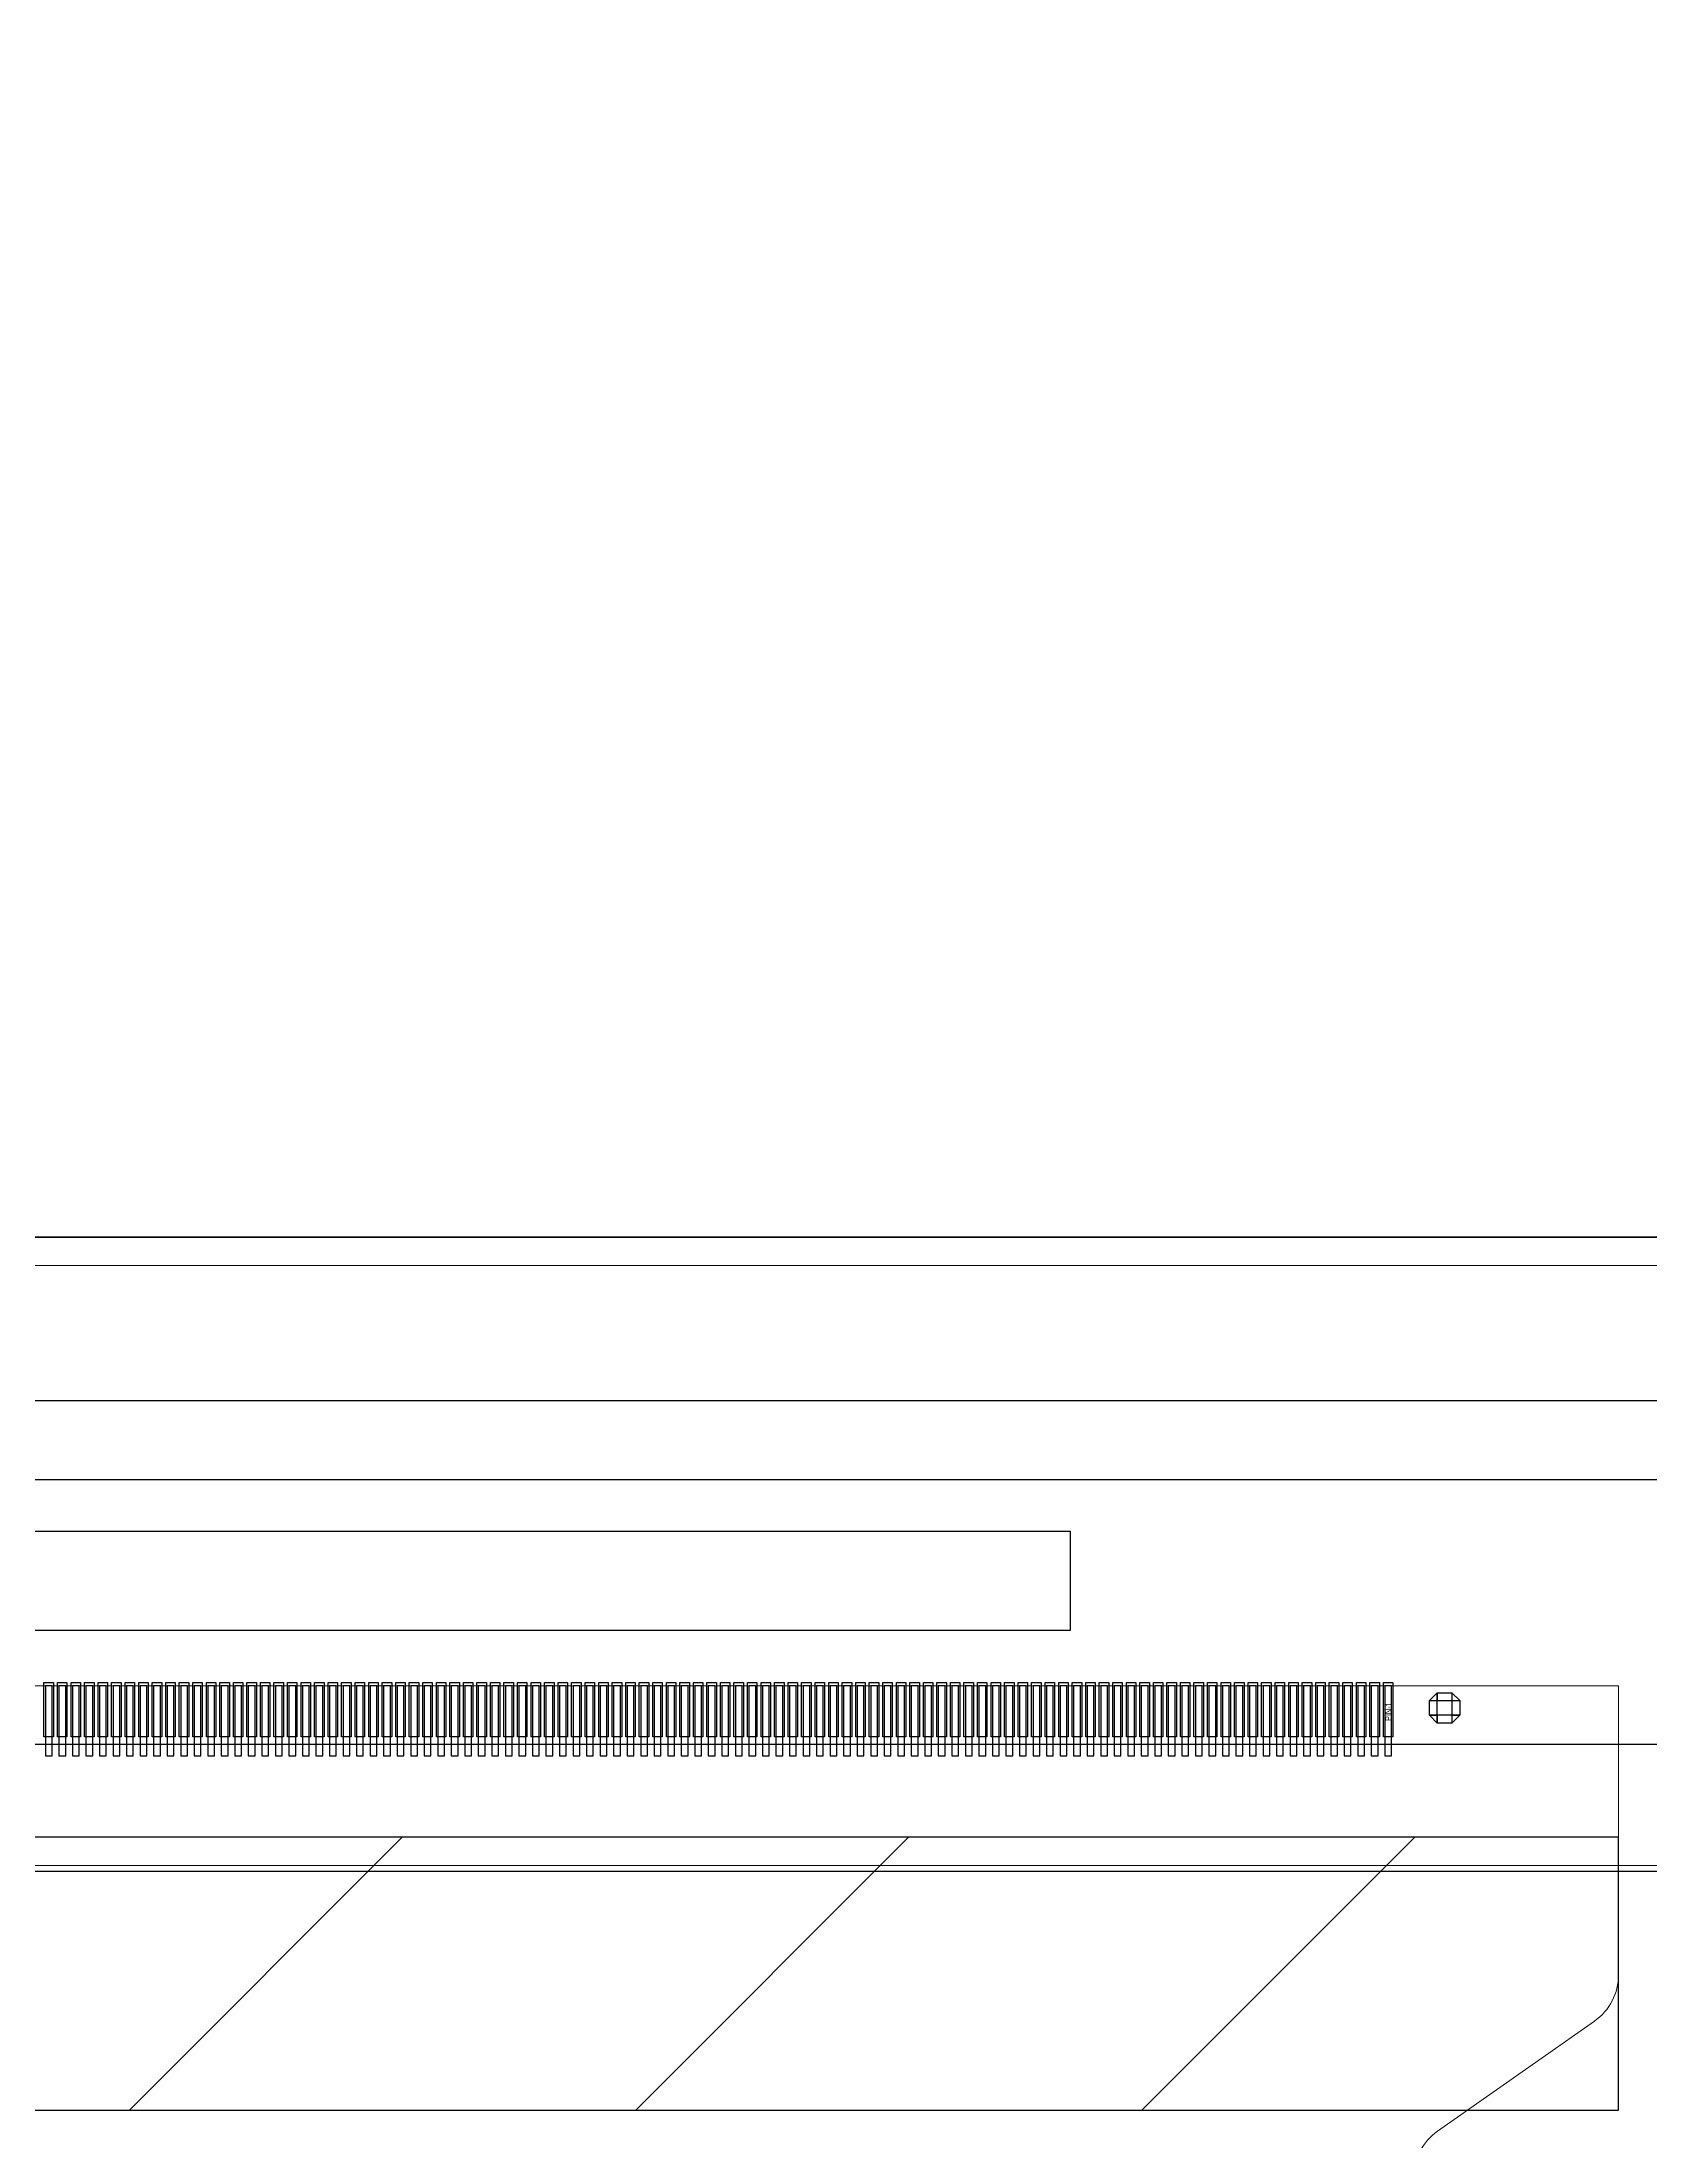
# Model space of a CAD drawing. Header units: inches. Extents: x 4091 to 6273, y -6229 to -5636.
# Drawn here: x 5132.25 to 5146.51, y -5919.05 to -5900.43 of the extents above; entities that cross this region are included whole.
import ezdxf

# ---------------------------------------------------------------- set-up
doc = ezdxf.new("R2010")
doc.units = ezdxf.units.IN
doc.header["$LTSCALE"] = 0.5
doc.header["$MEASUREMENT"] = 0
doc.linetypes.add('HIDDEN', pattern=[0.2, 0.1, -0.1])
doc.layers.get('0').update_dxf_attribs({"lineweight": 0})
for name, color, linetype, lineweight in [('COVER LENS', 6, 'Continuous', 0), ('DIM', 4, 'Continuous', 0), ('FPC', 35, 'Continuous', 0)]:
    doc.layers.add(name, color=color, linetype=linetype, lineweight=lineweight)
doc.layers.add('POL', color=8, linetype='Continuous')
doc.layers.add('图框及文字', color=7, linetype='Continuous')
doc.styles.add('宋体', font='', dxfattribs={"width": 0.8, "height": 3.5})
doc.styles.get('宋体').set_extended_font_data('SimSun')

# ---------------------------------------------------------------- blocks, each defined once
blk = doc.blocks.new('*U11')
at = {"layer": '图框及文字'}
blk.add_lwpolyline([(-0.042, 0.24), (0.042, 0.24), (0.042, -0.24), (-0.042, -0.24)], close=True, dxfattribs=at)
blk = doc.blocks.new('*U12')
at = {"layer": '图框及文字', "color": 0, "linetype": 'ByBlock', "lineweight": -2}
for p in [(21.84, 0), (21.96, 0), (22.08, 0), (22.2, 0), (22.32, 0), (22.44, 0), (22.56, 0), (22.68, 0), (22.8, 0), (22.92, 0), (23.04, 0), (23.16, 0), (23.28, 0), (23.4, 0), (23.52, 0), (23.64, 0), (23.76, 0), (23.88, 0), (24, 0), (24.12, 0), (24.24, 0), (24.36, 0), (24.48, 0), (24.6, 0), (24.72, 0), (24.84, 0), (24.96, 0), (25.08, 0), (25.2, 0), (25.32, 0), (25.44, 0), (25.56, 0), (25.68, 0), (25.8, 0), (25.92, 0), (26.04, 0), (26.16, 0), (26.28, 0), (26.4, 0), (26.52, 0), (26.64, 0), (26.76, 0), (26.88, 0), (27, 0), (27.12, 0), (27.24, 0), (27.36, 0), (27.48, 0), (27.6, 0), (27.72, 0), (27.84, 0), (27.96, 0), (28.08, 0), (28.2, 0), (28.32, 0), (28.44, 0), (28.56, 0), (28.68, 0), (28.8, 0), (28.92, 0), (29.04, 0), (29.16, 0), (29.28, 0), (29.4, 0), (29.52, 0), (29.64, 0), (29.76, 0), (29.88, 0), (30, 0), (30.12, 0), (30.24, 0), (30.36, 0), (30.48, 0), (30.6, 0), (30.72, 0), (30.84, 0), (30.96, 0), (31.08, 0), (31.2, 0), (31.32, 0), (31.44, 0), (31.56, 0), (31.68, 0), (31.8, 0), (31.92, 0), (32.04, 0), (32.16, 0), (32.28, 0), (32.4, 0), (32.52, 0), (32.64, 0), (32.76, 0), (32.88, 0), (33, 0), (33.12, 0), (33.24, 0), (33.36, 0), (33.48, 0), (33.6, 0), (33.72, 0)]:
    blk.add_blockref('*U11', p, dxfattribs=at)
blk = doc.blocks.new('*U10')
at = {"layer": '图框及文字', "color": 4}
blk.add_line((6613.926, -1782.546), (6677.81, -1782.546), dxfattribs=at)
at = {"layer": '图框及文字', "color": 2}
for p, q in [((6662.923, -1784.437), (6662.854, -1784.506)), ((6662.854, -1784.506), (6662.923, -1784.506)), ((6662.923, -1784.437), (6662.923, -1784.506)), ((6663.053, -1784.437), (6663.053, -1784.506)), ((6663.123, -1784.506), (6663.053, -1784.437)), ((6663.053, -1784.506), (6663.123, -1784.506)), ((6662.854, -1784.636), (6662.923, -1784.636)), ((6662.854, -1784.636), (6662.923, -1784.706)), ((6662.923, -1784.636), (6662.923, -1784.706)), ((6663.053, -1784.636), (6663.053, -1784.706)), ((6663.053, -1784.636), (6663.123, -1784.636)), ((6663.053, -1784.706), (6663.123, -1784.636))]:
    blk.add_line(p, q, dxfattribs=at)
at = {"layer": '图框及文字', "color": 4}
for points in [[(6677.81, -1784.896), (6613.926, -1784.896), (6613.926, -1655.628), (6677.81, -1655.628)], [(6676.81, -1780.396), (6614.926, -1780.396), (6614.926, -1656.628), (6676.81, -1656.628)], [(6614.926, -1780.396), (6676.81, -1780.396), (6676.81, -1656.628), (6614.926, -1656.628)], [(6632.068, -1783.884), (6632.068, -1783.004), (6659.668, -1783.004), (6659.668, -1783.884)]]:
    blk.add_lwpolyline(points, close=True, dxfattribs=at)
blk.add_blockref('*U12', (6628.768, -1784.586), dxfattribs=at)

msp = doc.modelspace()

# ---------------------------------------------------------------- hatches: boundary and pattern name
at = {"layer": '图框及文字'}
h = msp.add_hatch(dxfattribs=at)
h.set_pattern_fill('ANSI31', color=3)
h.set_pattern_definition([(45, (-3049.8594, -4820.5543), (-2.245064, 2.245064), [])])
h.paths.add_polyline_path([(5146.2307, -5916.3464), (5108.4254, -5916.3464), (5108.4254, -5918.7664), (5146.2307, -5918.7664)])

# ---------------------------------------------------------------- linework, layer by layer
at = {"lineweight": -3}
msp.add_line((5102.1614, -5916.6464), (5152.9724, -5916.6464), dxfattribs=at)
at = {"color": 5, "linetype": 'HIDDEN', "ltscale": 5}
msp.add_lwpolyline([(5158.7589, -5911.2752), (5096.3749, -5911.2752), (5096.3749, -5787.0072), (5158.7589, -5787.0072)], close=True, dxfattribs=at)
at = {"layer": 'COVER LENS', "color": 1, "lineweight": 0}
msp.add_lwpolyline([(5096.3749, -5787.0072), (5158.7589, -5787.0072), (5158.7589, -5911.2752), (5096.3749, -5911.2752)], close=True, dxfattribs=at)
at = {"layer": 'DIM', "color": 4, "linetype": 'ByBlock'}
msp.add_lwpolyline([(5095.4589, -5916.5964), (5159.6749, -5916.5964), (5159.6749, -5786.1144), (5095.4589, -5786.1144)], close=True, dxfattribs=at)
at = {"layer": 'FPC'}
msp.add_lwpolyline([(5107.4254, -5919.3326, 0.4142136), (5108.4254, -5918.3326), (5108.4254, -5915.0052), (5146.2307, -5915.0052), (5146.2307, -5917.5672, -0.2443869), (5146.0179, -5917.9764), (5144.6258, -5918.9537, 0.2443869), (5144.4131, -5919.3629)], format="xyb", dxfattribs=at)
at = {"layer": 'POL'}
msp.add_lwpolyline([(5095.7249, -5786.3572), (5159.4089, -5786.3572), (5159.4089, -5912.4752), (5095.7249, -5912.4752)], close=True, dxfattribs=at)
at = {"layer": '图框及文字', "color": 5}
for p, q in [((5144.5529, -5915.1352), (5144.6224, -5915.1352)), ((5144.6224, -5915.0657), (5144.6224, -5915.1352)), ((5144.7524, -5915.0657), (5144.7524, -5915.1352)), ((5144.7524, -5915.1352), (5144.822, -5915.1352)), ((5144.5529, -5915.2652), (5144.6224, -5915.2652)), ((5144.6224, -5915.2652), (5144.6224, -5915.3348)), ((5144.7524, -5915.2652), (5144.7524, -5915.3348)), ((5144.7524, -5915.2652), (5144.822, -5915.2652))]:
    msp.add_line(p, q, dxfattribs=at)
at = {"layer": '图框及文字', "color": 2}
for p, q in [((5144.5529, -5915.1352), (5144.6224, -5915.1352)), ((5144.6224, -5915.0657), (5144.6224, -5915.1352)), ((5144.7524, -5915.0657), (5144.7524, -5915.1352)), ((5144.7524, -5915.1352), (5144.822, -5915.1352)), ((5144.5529, -5915.2652), (5144.6224, -5915.2652)), ((5144.6224, -5915.2652), (5144.6224, -5915.3348)), ((5144.7524, -5915.2652), (5144.7524, -5915.3348)), ((5144.7524, -5915.2652), (5144.822, -5915.2652))]:
    msp.add_line(p, q, dxfattribs=at)
for points in [[(5132.2774, -5915.6252), (5132.3374, -5915.6252), (5132.3374, -5915.0052), (5132.2774, -5915.0052)], [(5132.3974, -5915.6252), (5132.4574, -5915.6252), (5132.4574, -5915.0052), (5132.3974, -5915.0052)], [(5132.5174, -5915.6252), (5132.5774, -5915.6252), (5132.5774, -5915.0052), (5132.5174, -5915.0052)], [(5132.6374, -5915.6252), (5132.6974, -5915.6252), (5132.6974, -5915.0052), (5132.6374, -5915.0052)], [(5132.7574, -5915.6252), (5132.8174, -5915.6252), (5132.8174, -5915.0052), (5132.7574, -5915.0052)], [(5132.8774, -5915.6252), (5132.9374, -5915.6252), (5132.9374, -5915.0052), (5132.8774, -5915.0052)], [(5132.9974, -5915.6252), (5133.0574, -5915.6252), (5133.0574, -5915.0052), (5132.9974, -5915.0052)], [(5133.1174, -5915.6252), (5133.1774, -5915.6252), (5133.1774, -5915.0052), (5133.1174, -5915.0052)], [(5133.2374, -5915.6252), (5133.2974, -5915.6252), (5133.2974, -5915.0052), (5133.2374, -5915.0052)], [(5133.3574, -5915.6252), (5133.4174, -5915.6252), (5133.4174, -5915.0052), (5133.3574, -5915.0052)], [(5133.4774, -5915.6252), (5133.5374, -5915.6252), (5133.5374, -5915.0052), (5133.4774, -5915.0052)], [(5133.5974, -5915.6252), (5133.6574, -5915.6252), (5133.6574, -5915.0052), (5133.5974, -5915.0052)], [(5133.7174, -5915.6252), (5133.7774, -5915.6252), (5133.7774, -5915.0052), (5133.7174, -5915.0052)], [(5133.8374, -5915.6252), (5133.8974, -5915.6252), (5133.8974, -5915.0052), (5133.8374, -5915.0052)], [(5133.9574, -5915.6252), (5134.0174, -5915.6252), (5134.0174, -5915.0052), (5133.9574, -5915.0052)], [(5134.0774, -5915.6252), (5134.1374, -5915.6252), (5134.1374, -5915.0052), (5134.0774, -5915.0052)], [(5134.1974, -5915.6252), (5134.2574, -5915.6252), (5134.2574, -5915.0052), (5134.1974, -5915.0052)], [(5134.3174, -5915.6252), (5134.3774, -5915.6252), (5134.3774, -5915.0052), (5134.3174, -5915.0052)], [(5134.4374, -5915.6252), (5134.4974, -5915.6252), (5134.4974, -5915.0052), (5134.4374, -5915.0052)], [(5134.5574, -5915.6252), (5134.6174, -5915.6252), (5134.6174, -5915.0052), (5134.5574, -5915.0052)], [(5134.6774, -5915.6252), (5134.7374, -5915.6252), (5134.7374, -5915.0052), (5134.6774, -5915.0052)], [(5134.7974, -5915.6252), (5134.8574, -5915.6252), (5134.8574, -5915.0052), (5134.7974, -5915.0052)], [(5134.9174, -5915.6252), (5134.9774, -5915.6252), (5134.9774, -5915.0052), (5134.9174, -5915.0052)], [(5135.0374, -5915.6252), (5135.0974, -5915.6252), (5135.0974, -5915.0052), (5135.0374, -5915.0052)], [(5135.1574, -5915.6252), (5135.2174, -5915.6252), (5135.2174, -5915.0052), (5135.1574, -5915.0052)], [(5135.2774, -5915.6252), (5135.3374, -5915.6252), (5135.3374, -5915.0052), (5135.2774, -5915.0052)], [(5135.3974, -5915.6252), (5135.4574, -5915.6252), (5135.4574, -5915.0052), (5135.3974, -5915.0052)], [(5135.5174, -5915.6252), (5135.5774, -5915.6252), (5135.5774, -5915.0052), (5135.5174, -5915.0052)], [(5135.6374, -5915.6252), (5135.6974, -5915.6252), (5135.6974, -5915.0052), (5135.6374, -5915.0052)], [(5135.7574, -5915.6252), (5135.8174, -5915.6252), (5135.8174, -5915.0052), (5135.7574, -5915.0052)], [(5135.8774, -5915.6252), (5135.9374, -5915.6252), (5135.9374, -5915.0052), (5135.8774, -5915.0052)], [(5135.9974, -5915.6252), (5136.0574, -5915.6252), (5136.0574, -5915.0052), (5135.9974, -5915.0052)], [(5136.1174, -5915.6252), (5136.1774, -5915.6252), (5136.1774, -5915.0052), (5136.1174, -5915.0052)], [(5136.2374, -5915.6252), (5136.2974, -5915.6252), (5136.2974, -5915.0052), (5136.2374, -5915.0052)], [(5136.3574, -5915.6252), (5136.4174, -5915.6252), (5136.4174, -5915.0052), (5136.3574, -5915.0052)], [(5136.4774, -5915.6252), (5136.5374, -5915.6252), (5136.5374, -5915.0052), (5136.4774, -5915.0052)], [(5136.5974, -5915.6252), (5136.6574, -5915.6252), (5136.6574, -5915.0052), (5136.5974, -5915.0052)], [(5136.7174, -5915.6252), (5136.7774, -5915.6252), (5136.7774, -5915.0052), (5136.7174, -5915.0052)], [(5136.8374, -5915.6252), (5136.8974, -5915.6252), (5136.8974, -5915.0052), (5136.8374, -5915.0052)], [(5136.9574, -5915.6252), (5137.0174, -5915.6252), (5137.0174, -5915.0052), (5136.9574, -5915.0052)], [(5137.0774, -5915.6252), (5137.1374, -5915.6252), (5137.1374, -5915.0052), (5137.0774, -5915.0052)], [(5137.1974, -5915.6252), (5137.2574, -5915.6252), (5137.2574, -5915.0052), (5137.1974, -5915.0052)], [(5137.3174, -5915.6252), (5137.3774, -5915.6252), (5137.3774, -5915.0052), (5137.3174, -5915.0052)], [(5137.4374, -5915.6252), (5137.4974, -5915.6252), (5137.4974, -5915.0052), (5137.4374, -5915.0052)], [(5137.5574, -5915.6252), (5137.6174, -5915.6252), (5137.6174, -5915.0052), (5137.5574, -5915.0052)], [(5137.6774, -5915.6252), (5137.7374, -5915.6252), (5137.7374, -5915.0052), (5137.6774, -5915.0052)], [(5137.7974, -5915.6252), (5137.8574, -5915.6252), (5137.8574, -5915.0052), (5137.7974, -5915.0052)], [(5137.9174, -5915.6252), (5137.9774, -5915.6252), (5137.9774, -5915.0052), (5137.9174, -5915.0052)], [(5138.0374, -5915.6252), (5138.0974, -5915.6252), (5138.0974, -5915.0052), (5138.0374, -5915.0052)], [(5138.1574, -5915.6252), (5138.2174, -5915.6252), (5138.2174, -5915.0052), (5138.1574, -5915.0052)], [(5138.2774, -5915.6252), (5138.3374, -5915.6252), (5138.3374, -5915.0052), (5138.2774, -5915.0052)], [(5138.3974, -5915.6252), (5138.4574, -5915.6252), (5138.4574, -5915.0052), (5138.3974, -5915.0052)], [(5138.5174, -5915.6252), (5138.5774, -5915.6252), (5138.5774, -5915.0052), (5138.5174, -5915.0052)], [(5138.6374, -5915.6252), (5138.6974, -5915.6252), (5138.6974, -5915.0052), (5138.6374, -5915.0052)], [(5138.7574, -5915.6252), (5138.8174, -5915.6252), (5138.8174, -5915.0052), (5138.7574, -5915.0052)], [(5138.8774, -5915.6252), (5138.9374, -5915.6252), (5138.9374, -5915.0052), (5138.8774, -5915.0052)], [(5138.9974, -5915.6252), (5139.0574, -5915.6252), (5139.0574, -5915.0052), (5138.9974, -5915.0052)], [(5139.1174, -5915.6252), (5139.1774, -5915.6252), (5139.1774, -5915.0052), (5139.1174, -5915.0052)], [(5139.2374, -5915.6252), (5139.2974, -5915.6252), (5139.2974, -5915.0052), (5139.2374, -5915.0052)], [(5139.3574, -5915.6252), (5139.4174, -5915.6252), (5139.4174, -5915.0052), (5139.3574, -5915.0052)], [(5139.4774, -5915.6252), (5139.5374, -5915.6252), (5139.5374, -5915.0052), (5139.4774, -5915.0052)], [(5139.5974, -5915.6252), (5139.6574, -5915.6252), (5139.6574, -5915.0052), (5139.5974, -5915.0052)], [(5139.7174, -5915.6252), (5139.7774, -5915.6252), (5139.7774, -5915.0052), (5139.7174, -5915.0052)], [(5139.8374, -5915.6252), (5139.8974, -5915.6252), (5139.8974, -5915.0052), (5139.8374, -5915.0052)], [(5139.9574, -5915.6252), (5140.0174, -5915.6252), (5140.0174, -5915.0052), (5139.9574, -5915.0052)], [(5140.0774, -5915.6252), (5140.1374, -5915.6252), (5140.1374, -5915.0052), (5140.0774, -5915.0052)], [(5140.1974, -5915.6252), (5140.2574, -5915.6252), (5140.2574, -5915.0052), (5140.1974, -5915.0052)], [(5140.3174, -5915.6252), (5140.3774, -5915.6252), (5140.3774, -5915.0052), (5140.3174, -5915.0052)], [(5140.4374, -5915.6252), (5140.4974, -5915.6252), (5140.4974, -5915.0052), (5140.4374, -5915.0052)], [(5140.5574, -5915.6252), (5140.6174, -5915.6252), (5140.6174, -5915.0052), (5140.5574, -5915.0052)], [(5140.6774, -5915.6252), (5140.7374, -5915.6252), (5140.7374, -5915.0052), (5140.6774, -5915.0052)], [(5140.7974, -5915.6252), (5140.8574, -5915.6252), (5140.8574, -5915.0052), (5140.7974, -5915.0052)], [(5140.9174, -5915.6252), (5140.9774, -5915.6252), (5140.9774, -5915.0052), (5140.9174, -5915.0052)], [(5141.0374, -5915.6252), (5141.0974, -5915.6252), (5141.0974, -5915.0052), (5141.0374, -5915.0052)], [(5141.1574, -5915.6252), (5141.2174, -5915.6252), (5141.2174, -5915.0052), (5141.1574, -5915.0052)], [(5141.2774, -5915.6252), (5141.3374, -5915.6252), (5141.3374, -5915.0052), (5141.2774, -5915.0052)], [(5141.3974, -5915.6252), (5141.4574, -5915.6252), (5141.4574, -5915.0052), (5141.3974, -5915.0052)], [(5141.5174, -5915.6252), (5141.5774, -5915.6252), (5141.5774, -5915.0052), (5141.5174, -5915.0052)], [(5141.6374, -5915.6252), (5141.6974, -5915.6252), (5141.6974, -5915.0052), (5141.6374, -5915.0052)], [(5141.7574, -5915.6252), (5141.8174, -5915.6252), (5141.8174, -5915.0052), (5141.7574, -5915.0052)], [(5141.8774, -5915.6252), (5141.9374, -5915.6252), (5141.9374, -5915.0052), (5141.8774, -5915.0052)], [(5141.9974, -5915.6252), (5142.0574, -5915.6252), (5142.0574, -5915.0052), (5141.9974, -5915.0052)], [(5142.1174, -5915.6252), (5142.1774, -5915.6252), (5142.1774, -5915.0052), (5142.1174, -5915.0052)], [(5142.2374, -5915.6252), (5142.2974, -5915.6252), (5142.2974, -5915.0052), (5142.2374, -5915.0052)], [(5142.3574, -5915.6252), (5142.4174, -5915.6252), (5142.4174, -5915.0052), (5142.3574, -5915.0052)], [(5142.4774, -5915.6252), (5142.5374, -5915.6252), (5142.5374, -5915.0052), (5142.4774, -5915.0052)], [(5142.5974, -5915.6252), (5142.6574, -5915.6252), (5142.6574, -5915.0052), (5142.5974, -5915.0052)], [(5142.7174, -5915.6252), (5142.7774, -5915.6252), (5142.7774, -5915.0052), (5142.7174, -5915.0052)], [(5142.8374, -5915.6252), (5142.8974, -5915.6252), (5142.8974, -5915.0052), (5142.8374, -5915.0052)], [(5142.9574, -5915.6252), (5143.0174, -5915.6252), (5143.0174, -5915.0052), (5142.9574, -5915.0052)], [(5143.0774, -5915.6252), (5143.1374, -5915.6252), (5143.1374, -5915.0052), (5143.0774, -5915.0052)], [(5143.1974, -5915.6252), (5143.2574, -5915.6252), (5143.2574, -5915.0052), (5143.1974, -5915.0052)], [(5143.3174, -5915.6252), (5143.3774, -5915.6252), (5143.3774, -5915.0052), (5143.3174, -5915.0052)], [(5143.4374, -5915.6252), (5143.4974, -5915.6252), (5143.4974, -5915.0052), (5143.4374, -5915.0052)], [(5143.5574, -5915.6252), (5143.6174, -5915.6252), (5143.6174, -5915.0052), (5143.5574, -5915.0052)], [(5143.6774, -5915.6252), (5143.7374, -5915.6252), (5143.7374, -5915.0052), (5143.6774, -5915.0052)], [(5143.7974, -5915.6252), (5143.8574, -5915.6252), (5143.8574, -5915.0052), (5143.7974, -5915.0052)], [(5143.9174, -5915.6252), (5143.9774, -5915.6252), (5143.9774, -5915.0052), (5143.9174, -5915.0052)], [(5144.0374, -5915.6252), (5144.0974, -5915.6252), (5144.0974, -5915.0052), (5144.0374, -5915.0052)], [(5144.1574, -5915.6252), (5144.2174, -5915.6252), (5144.2174, -5915.0052), (5144.1574, -5915.0052)], [(5144.5529, -5915.1352), (5144.822, -5915.1352), (5144.822, -5915.2652), (5144.5529, -5915.2652)], [(5144.6224, -5915.0657), (5144.7524, -5915.0657), (5144.7524, -5915.3348), (5144.6224, -5915.3348)]]:
    msp.add_lwpolyline(points, close=True, dxfattribs=at)
at = {"layer": '图框及文字', "color": 5}
for points in [[(5144.5529, -5915.1352), (5144.822, -5915.1352), (5144.822, -5915.2652), (5144.5529, -5915.2652)], [(5144.6224, -5915.0657), (5144.7524, -5915.0657), (5144.7524, -5915.3348), (5144.6224, -5915.3348)]]:
    msp.add_lwpolyline(points, close=True, dxfattribs=at)
at = {"layer": '图框及文字', "color": 3}
msp.add_lwpolyline([(5146.2307, -5916.3464), (5108.4254, -5916.3464), (5108.4254, -5918.7664), (5146.2307, -5918.7664)], close=True, dxfattribs=at)

# ---------------------------------------------------------------- block references
at = {"layer": '图框及文字'}
msp.add_blockref('*U10', (-1518.3009, -4130.629), dxfattribs=at)

# ---------------------------------------------------------------- texts
at = {"color": 5, "char_height": 0.0533, "width": 0.404643, "attachment_point": 1, "rotation": 90, "style": '宋体'}
for insert in [(5144.1611, -5915.3162), (5144.1611, -5915.3162), (5144.1618, -5915.3162)]:
    msp.add_mtext('{\\fArial|b0|i0|c0|p32;PIN-1}', dxfattribs=dict(at, insert=insert))
at = {"color": 2, "char_height": 0.0533, "width": 0.404643, "attachment_point": 1, "rotation": 90, "style": '宋体'}
for insert in [(5144.1611, -5915.3162), (5144.1611, -5915.3162), (5144.1618, -5915.3162), (5144.1618, -5915.3162)]:
    msp.add_mtext('{\\fArial|b0|i0|c0|p32;PIN-1}', dxfattribs=dict(at, insert=insert))
at = {"insert": (5144.1618, -5915.3162), "char_height": 0.0533, "width": 0.404643, "attachment_point": 1, "rotation": 90, "style": '宋体'}
msp.add_mtext('{\\fArial|b0|i0|c0|p32;PIN-1}', dxfattribs=at)

doc.saveas('drawing.dxf')
